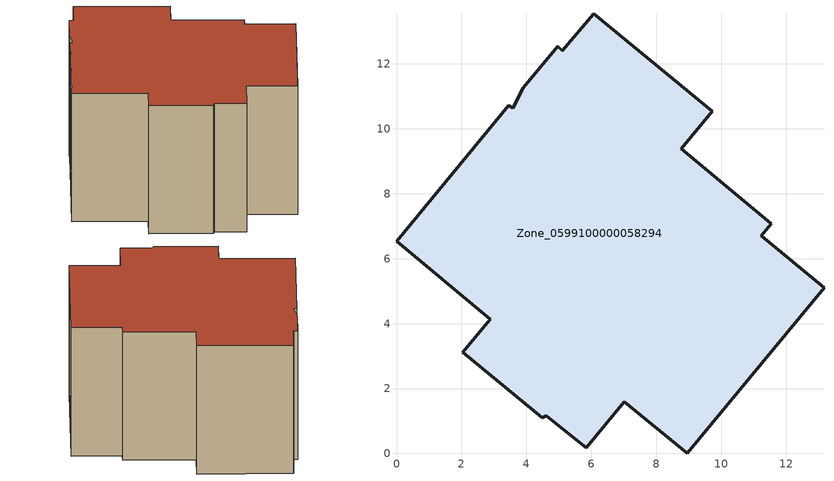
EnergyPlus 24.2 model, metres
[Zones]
Zone_0599100000058294
 floor ground (C_G): 11.24,6.7 13.17,5.1 8.95,0 7.02,1.6 5.84,0.18 4.61,1.17 4.49,1.1 2.04,3.11 2.89,4.14 0,6.54 3.46,10.72 3.58,10.63 3.91,11.27 4.96,12.54 5.1,12.41 6.08,13.55 9.72,10.54 8.77,9.38 11.55,7.08 z0
 wall outside (C_F): 2.89,4.14 2.04,3.11 4.49,1.1 4.61,1.17 5.84,0.18 7.02,1.6 8.95,0 13.17,5.1 11.24,6.7 11.55,7.08 8.77,9.38 9.72,10.54 6.08,13.55 5.1,12.41 4.96,12.54 3.91,11.27 3.58,10.63 3.46,10.72 0,6.54 2.89,4.14 z0:7.07
 roof outside (C_R): 4.96,12.54 3.91,11.27 3.58,10.63 3.46,10.72 0,6.54 2.89,4.14 2.04,3.11 4.49,1.1 4.61,1.17 5.84,0.18 7.02,1.6 8.95,0 13.17,5.1 11.24,6.7 11.55,7.08 8.77,9.38 9.72,10.54 6.08,13.55 5.1,12.41 z7.07
[BUILDING]
Pand.0599100000058294: North Axis=0; Terrain=City; Loads Convergence Tolerance Value=0.04; Temperature Convergence Tolerance Value=0.4; Solar Distribution=FullExterior; Maximum Number of Warmup Days=25; Minimum Number of Warmup Days=1
[Site:Location]
Rotterdam.The.Hague.AP_ZH_NLD Design_Conditions: Latitude=51.96; Longitude=4.45; Time Zone=1; Elevation=-4.5
[SITE:GROUNDTEMPERATURE:BUILDINGSURFACE]
18, 18, 18, 18, 18, 18, 18, 18, 18, 18, 18, 18
[MATERIAL] Thermal Absorptance=0.9; Solar Absorptance=0.7; Visible Absorptance=0.7
Name | Roughness | Thickness | Conductivity | Density | Specific Heat
G.D.1965 | MediumSmooth | 0.15 | 1 | 540 | 1210
F.D.1965 | Rough | 0.3 | 0.857143 | 1920 | 840
R.D.1965 | MediumRough | 0.2 | 0.08 | 1500 | 1000
[CONSTRUCTION]
C_G: G.D.1965
C_F: F.D.1965
C_R: R.D.1965
[ZONE]
Zone_0599100000058294: Type=1; Multiplier=1; Ceiling Height=Autocalculate; Volume=Autocalculate; Floor Area=autocalculate; Part of Total Floor Area=Yes
[ZONEINFILTRATION:DESIGNFLOWRATE]
Infil_Zone_0599100000058294: Zone or ZoneList or Space or SpaceList=Zone_0599100000058294; Schedule=AlwaysOn; Design Flow Rate Calculation Method=Flow/Area; Flow Rate per Floor Area=0.0042; Constant Term Coefficient=1; Temperature Term Coefficient=0; Velocity Term Coefficient=0; Velocity Squared Term Coefficient=0
[HVACTEMPLATE:ZONE:IDEALLOADSAIRSYSTEM]
Zone_0599100000058294: Maximum Heating Supply Air Temperature=50; Minimum Cooling Supply Air Temperature=13; Maximum Heating Supply Air Humidity Ratio=0.0156; Minimum Cooling Supply Air Humidity Ratio=0.0077; Heating Limit=NoLimit; Cooling Limit=NoLimit; Dehumidification Control Type=ConstantSensibleHeatRatio; Cooling Sensible Heat Ratio=0.7; Dehumidification Setpoint=60; Humidification Control Type=None; Humidification Setpoint=30; Outdoor Air Method=None; Outdoor Air Flow Rate per Person=0.00944; Outdoor Air Flow Rate per Zone Floor Area=0; Outdoor Air Flow Rate per Zone=0; Demand Controlled Ventilation Type=None; Outdoor Air Economizer Type=NoEconomizer; Heat Recovery Type=None; Sensible Heat Recovery Effectiveness=0.7; Latent Heat Recovery Effectiveness=0.65
[ZONECONTROL:THERMOSTAT]
ThermostatControl_Zone_0599100000058294: Zone or ZoneList=Zone_0599100000058294; Control Type Schedule=DualSetpointControlType; Control 1=Thermostat_Zone_0599100000058294; Temperature Difference Between Cutout And Setpoint=0
[THERMOSTATSETPOINT:DUALSETPOINT]
Thermostat_Zone_0599100000058294: Heating Setpoint Temperature Schedule=HeatingSetpoint_Zone_0599100000058294; Cooling Setpoint Temperature Schedule=CoolingSetpoint_Zone_0599100000058294
[SCHEDULE:COMPACT]
HeatingSetpoint_Zone_0599100000058294: Through: 12/31, For: AllDays, Until: 24:00, 21
CoolingSetpoint_Zone_0599100000058294: Through: 12/31, For: AllDays, Until: 24:00, 24
DualSetpointControlType: Through: 12/31, For: AllDays, Until: 24:00, 4
AlwaysOn: Through: 12/31, For: AllDays, Until: 24:00, 1
